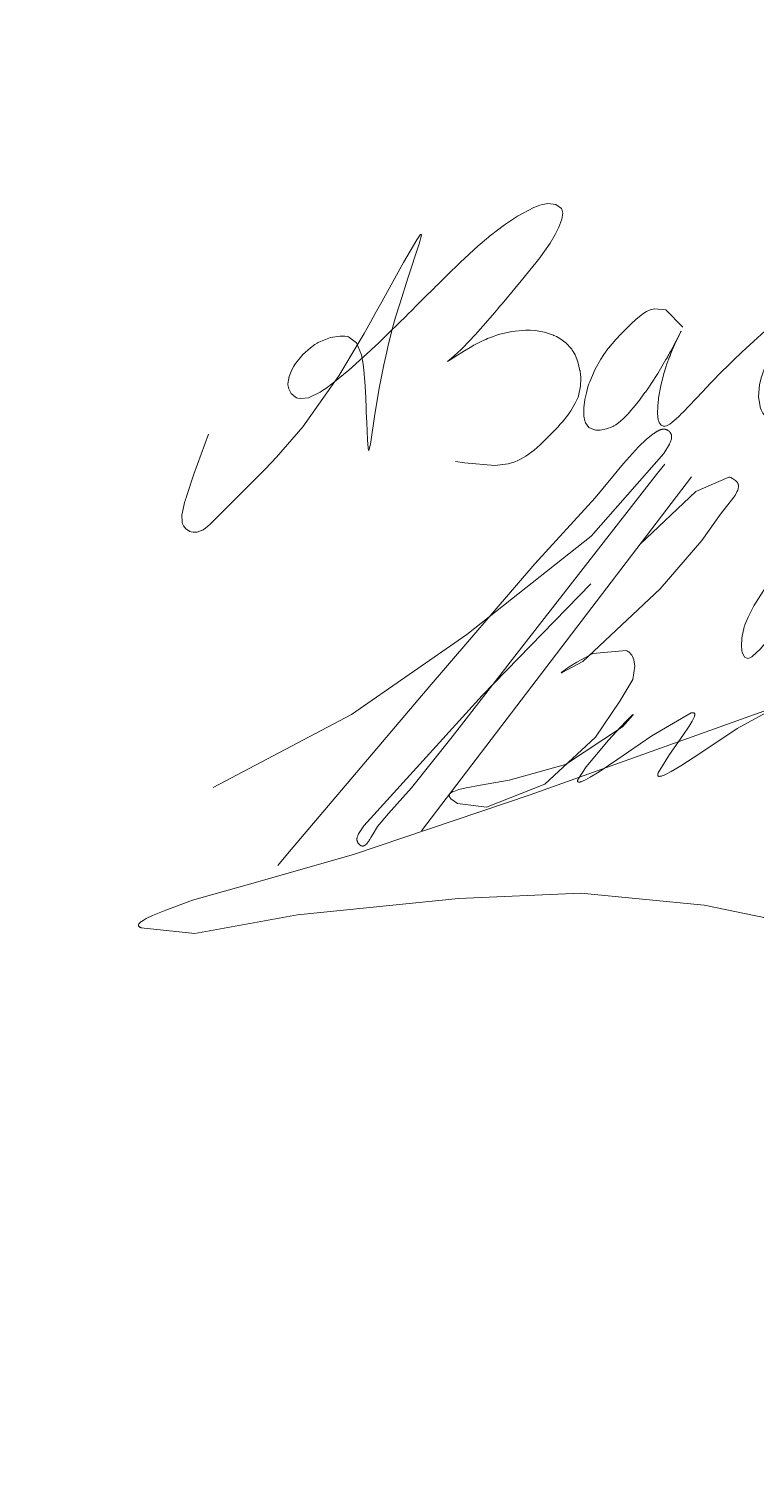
# Model space of a CAD drawing. Header units: millimetres. Extents: x 0 to 210, y 0 to 297.
# Drawn here: x 58.58 to 66.92, y 0 to 16.63 of the extents above; entities that cross this region are included whole.
import ezdxf

# ---------------------------------------------------------------- set-up
doc = ezdxf.new("R2010")
doc.units = ezdxf.units.MM
doc.linetypes.add('K5LT32789', pattern=[0])
doc.linetypes.add('K5LT32790', pattern=[0])
doc.layers.add('Системный слой', color=7, linetype='Continuous')

# ---------------------------------------------------------------- blocks, each defined once
blk = doc.blocks.new('U5')
at = {"layer": 'Системный слой', "color": 5, "linetype": 'K5LT32789', "lineweight": 18, "true_color": 0x0000ff}
for p, q in [((64.041, 14.38), (64.188, 14.478)), ((64.188, 14.478), (64.378, 14.579)), ((64.378, 14.579), (64.419, 14.596)), ((64.419, 14.596), (64.428, 14.599)), ((64.428, 14.599), (64.446, 14.605)), ((64.446, 14.605), (64.479, 14.614)), ((64.479, 14.614), (64.539, 14.624)), ((64.539, 14.624), (64.631, 14.615)), ((64.631, 14.615), (64.693, 14.569)), ((64.693, 14.569), (64.695, 14.566)), ((64.695, 14.566), (64.698, 14.559)), ((64.698, 14.559), (64.704, 14.545)), ((64.709, 14.515), (64.699, 14.445)), ((64.704, 14.545), (64.709, 14.515)), ((63.894, 14.27), (63.943, 14.308)), ((63.943, 14.308), (64.041, 14.38)), ((64.646, 14.314), (64.622, 14.268)), ((64.656, 14.336), (64.646, 14.314)), ((64.661, 14.347), (64.656, 14.336)), ((64.663, 14.352), (64.661, 14.347)), ((64.699, 14.445), (64.663, 14.352)), ((62.882, 13.946), (63.033, 14.209)), ((63.061, 14.163), (62.932, 13.767)), ((63.033, 14.209), (63.071, 14.264)), ((63.086, 14.261), (63.061, 14.163)), ((63.071, 14.264), (63.075, 14.269)), ((63.075, 14.269), (63.082, 14.273)), ((63.082, 14.273), (63.086, 14.261)), ((63.531, 13.948), (63.739, 14.14)), ((63.739, 14.14), (63.857, 14.24)), ((63.857, 14.24), (63.87, 14.25)), ((63.87, 14.25), (63.894, 14.27)), ((64.564, 14.169), (64.453, 14.011)), ((64.622, 14.268), (64.564, 14.169)), ((64.431, 13.983), (64.4, 13.943)), ((64.445, 14.002), (64.431, 13.983)), ((64.453, 14.011), (64.445, 14.002)), ((62.741, 13.691), (62.882, 13.946)), ((63.306, 13.726), (63.383, 13.803)), ((63.383, 13.803), (63.531, 13.948)), ((64.332, 13.858), (64.217, 13.717)), ((64.4, 13.943), (64.332, 13.858)), ((62.634, 13.497), (62.741, 13.691)), ((62.932, 13.767), (62.841, 13.483)), ((63.115, 13.536), (63.236, 13.656)), ((63.236, 13.656), (63.246, 13.667)), ((63.246, 13.667), (63.266, 13.687)), ((63.266, 13.687), (63.306, 13.726)), ((64.156, 13.645), (64.125, 13.607)), ((64.217, 13.717), (64.156, 13.645)), ((62.557, 13.36), (62.634, 13.497)), ((62.841, 13.483), (62.791, 13.318)), ((63.032, 13.453), (63.115, 13.536)), ((64.013, 13.474), (63.994, 13.452)), ((64.047, 13.515), (64.013, 13.474)), ((64.07, 13.542), (64.047, 13.515)), ((64.086, 13.561), (64.07, 13.542)), ((64.098, 13.575), (64.086, 13.561)), ((64.109, 13.588), (64.098, 13.575)), ((64.125, 13.607), (64.109, 13.588)), ((62.503, 13.263), (62.557, 13.36)), ((62.791, 13.318), (62.76, 13.208)), ((62.856, 13.278), (62.883, 13.305)), ((62.883, 13.305), (62.907, 13.328)), ((62.907, 13.328), (62.935, 13.356)), ((62.935, 13.356), (62.975, 13.396)), ((62.975, 13.396), (63.032, 13.453)), ((63.926, 13.371), (63.85, 13.283)), ((63.965, 13.417), (63.926, 13.371)), ((63.984, 13.441), (63.965, 13.417)), ((63.994, 13.452), (63.984, 13.441)), ((62.428, 13.132), (62.463, 13.193)), ((62.463, 13.193), (62.503, 13.263)), ((62.605, 13.034), (62.725, 13.15)), ((62.725, 13.15), (62.811, 13.234)), ((62.76, 13.208), (62.733, 13.107)), ((62.811, 13.234), (62.856, 13.278)), ((63.85, 13.283), (63.707, 13.119)), ((63.971, 13.119), (64.124, 13.156)), ((64.124, 13.156), (64.283, 13.172)), ((64.283, 13.172), (64.29, 13.172)), ((64.29, 13.172), (64.306, 13.172)), ((64.306, 13.172), (64.336, 13.171)), ((64.336, 13.171), (64.394, 13.167)), ((64.394, 13.167), (64.498, 13.149)), ((64.498, 13.149), (64.602, 13.114)), ((61.863, 13.004), (61.814, 12.969)), ((61.889, 13.02), (61.863, 13.004)), ((61.902, 13.028), (61.889, 13.02)), ((61.909, 13.031), (61.902, 13.028)), ((61.928, 13.041), (61.909, 13.031)), ((62.042, 13.085), (61.928, 13.041)), ((62.155, 13.103), (62.042, 13.085)), ((62.208, 13.101), (62.155, 13.103)), ((62.233, 13.097), (62.208, 13.101)), ((62.245, 13.094), (62.233, 13.097)), ((62.25, 13.092), (62.245, 13.094)), ((62.343, 13.025), (62.25, 13.092)), ((62.305, 12.921), (62.383, 13.055)), ((62.397, 12.886), (62.343, 13.025)), ((62.383, 13.055), (62.428, 13.132)), ((62.518, 12.951), (62.547, 12.979)), ((62.547, 12.979), (62.605, 13.034)), ((62.706, 13), (62.688, 12.923)), ((62.715, 13.039), (62.706, 13)), ((62.733, 13.107), (62.715, 13.039)), ((63.707, 13.119), (63.559, 12.964)), ((63.58, 12.934), (63.647, 12.973)), ((63.647, 12.973), (63.69, 12.997)), ((63.69, 12.997), (63.726, 13.016)), ((63.726, 13.016), (63.766, 13.037)), ((63.766, 13.037), (63.815, 13.06)), ((63.815, 13.06), (63.826, 13.065)), ((63.826, 13.065), (63.847, 13.074)), ((63.847, 13.074), (63.89, 13.091)), ((63.89, 13.091), (63.971, 13.119)), ((64.602, 13.114), (64.607, 13.111)), ((64.607, 13.111), (64.618, 13.107)), ((64.618, 13.107), (64.638, 13.097)), ((64.638, 13.097), (64.676, 13.075)), ((64.676, 13.075), (64.745, 13.025)), ((64.745, 13.025), (64.809, 12.955)), ((61.726, 12.89), (61.646, 12.793)), ((61.814, 12.969), (61.726, 12.89)), ((62.208, 12.761), (62.305, 12.921)), ((62.254, 12.711), (62.504, 12.938)), ((62.417, 12.778), (62.397, 12.886)), ((62.504, 12.938), (62.518, 12.951)), ((62.688, 12.923), (62.654, 12.772)), ((63.457, 12.87), (63.386, 12.812)), ((63.386, 12.812), (63.387, 12.811)), ((63.387, 12.811), (63.39, 12.813)), ((63.39, 12.813), (63.398, 12.818)), ((63.398, 12.818), (63.417, 12.831)), ((63.417, 12.831), (63.469, 12.865)), ((63.508, 12.916), (63.457, 12.87)), ((63.469, 12.865), (63.58, 12.934)), ((63.537, 12.942), (63.508, 12.916)), ((63.552, 12.956), (63.537, 12.942)), ((63.559, 12.964), (63.552, 12.956)), ((64.809, 12.955), (64.812, 12.951)), ((64.812, 12.951), (64.818, 12.942)), ((64.818, 12.942), (64.829, 12.925)), ((64.829, 12.925), (64.85, 12.888)), ((64.85, 12.888), (64.882, 12.808)), ((64.882, 12.808), (64.906, 12.708)), ((61.599, 12.716), (61.567, 12.638)), ((61.622, 12.756), (61.599, 12.716)), ((61.635, 12.777), (61.622, 12.756)), ((61.642, 12.788), (61.635, 12.777)), ((61.646, 12.793), (61.642, 12.788)), ((61.724, 12.061), (62.137, 12.647)), ((62.07, 12.56), (62.254, 12.711)), ((62.137, 12.647), (62.16, 12.684)), ((62.16, 12.684), (62.208, 12.761)), ((62.426, 12.711), (62.417, 12.778)), ((62.429, 12.675), (62.426, 12.711)), ((62.431, 12.656), (62.429, 12.675)), ((62.434, 12.628), (62.431, 12.656)), ((62.654, 12.772), (62.602, 12.504)), ((64.906, 12.708), (64.907, 12.702)), ((64.907, 12.702), (64.909, 12.691)), ((64.909, 12.691), (64.912, 12.668)), ((64.912, 12.668), (64.916, 12.621)), ((61.567, 12.638), (61.554, 12.555)), ((61.554, 12.555), (61.554, 12.551)), ((61.554, 12.551), (61.555, 12.543)), ((61.555, 12.543), (61.556, 12.526)), ((61.556, 12.526), (61.563, 12.496)), ((61.563, 12.496), (61.59, 12.443)), ((61.935, 12.465), (61.953, 12.476)), ((61.953, 12.476), (61.99, 12.501)), ((61.99, 12.501), (62.07, 12.56)), ((62.441, 12.526), (62.434, 12.628)), ((62.445, 12.454), (62.441, 12.526)), ((62.602, 12.504), (62.549, 12.18)), ((64.913, 12.526), (64.89, 12.418)), ((64.916, 12.621), (64.913, 12.526)), ((61.59, 12.443), (61.643, 12.4)), ((61.643, 12.4), (61.647, 12.398)), ((61.647, 12.398), (61.654, 12.395)), ((61.654, 12.395), (61.669, 12.39)), ((61.669, 12.39), (61.703, 12.384)), ((61.703, 12.384), (61.79, 12.395)), ((61.79, 12.395), (61.926, 12.459)), ((61.926, 12.459), (61.935, 12.465)), ((62.447, 12.404), (62.445, 12.454)), ((62.449, 12.37), (62.447, 12.404)), ((62.45, 12.345), (62.449, 12.37)), ((62.451, 12.324), (62.45, 12.345)), ((62.452, 12.291), (62.451, 12.324)), ((64.853, 12.331), (64.801, 12.244)), ((64.874, 12.377), (64.853, 12.331)), ((64.884, 12.4), (64.874, 12.377)), ((64.888, 12.412), (64.884, 12.4)), ((64.89, 12.418), (64.888, 12.412)), ((62.454, 12.229), (62.452, 12.291)), ((62.459, 12.111), (62.454, 12.229)), ((62.549, 12.18), (62.502, 11.862)), ((64.729, 12.146), (64.721, 12.137)), ((64.733, 12.151), (64.729, 12.146)), ((64.756, 12.18), (64.733, 12.151)), ((64.801, 12.244), (64.756, 12.18)), ((60.641, 11.977), (60.476, 11.515)), ((61.425, 11.713), (61.724, 12.061)), ((62.467, 11.911), (62.459, 12.111)), ((64.604, 12.008), (64.562, 11.965)), ((64.633, 12.038), (64.604, 12.008)), ((64.656, 12.062), (64.633, 12.038)), ((64.677, 12.086), (64.656, 12.062)), ((64.706, 12.119), (64.677, 12.086)), ((64.721, 12.137), (64.706, 12.119)), ((62.475, 11.815), (62.467, 11.911)), ((62.48, 11.792), (62.475, 11.815)), ((62.502, 11.862), (62.484, 11.788)), ((64.448, 11.853), (64.38, 11.793)), ((64.491, 11.895), (64.448, 11.853)), ((64.512, 11.915), (64.491, 11.895)), ((64.522, 11.925), (64.512, 11.915)), ((64.527, 11.93), (64.522, 11.925)), ((64.562, 11.965), (64.527, 11.93)), ((61.295, 11.577), (61.425, 11.713)), ((62.482, 11.788), (62.48, 11.792)), ((62.484, 11.788), (62.482, 11.788)), ((63.583, 11.646), (63.477, 11.664)), ((63.931, 11.618), (63.583, 11.646)), ((64.159, 11.659), (64.082, 11.635)), ((64.193, 11.673), (64.159, 11.659)), ((64.209, 11.681), (64.193, 11.673)), ((64.217, 11.685), (64.209, 11.681)), ((64.287, 11.725), (64.217, 11.685)), ((64.38, 11.793), (64.287, 11.725)), ((60.476, 11.515), (60.39, 11.26)), ((60.975, 11.256), (61.194, 11.475)), ((61.194, 11.475), (61.207, 11.488)), ((61.207, 11.488), (61.236, 11.517)), ((61.236, 11.517), (61.295, 11.577)), ((64.082, 11.635), (63.931, 11.618)), ((60.369, 11.19), (60.354, 11.135)), ((60.378, 11.221), (60.369, 11.19)), ((60.383, 11.237), (60.378, 11.221)), ((60.385, 11.245), (60.383, 11.237)), ((60.39, 11.26), (60.385, 11.245)), ((60.839, 11.12), (60.975, 11.256)), ((60.354, 11.135), (60.338, 11.046)), ((60.338, 11.046), (60.339, 10.97)), ((60.661, 10.944), (60.745, 11.026)), ((60.745, 11.026), (60.751, 11.032)), ((60.751, 11.032), (60.762, 11.043)), ((60.762, 11.043), (60.785, 11.066)), ((60.785, 11.066), (60.839, 11.12)), ((60.339, 10.97), (60.34, 10.967)), ((60.34, 10.967), (60.341, 10.96)), ((60.341, 10.96), (60.345, 10.947)), ((60.345, 10.947), (60.355, 10.924)), ((60.355, 10.924), (60.383, 10.888)), ((60.383, 10.888), (60.426, 10.861)), ((60.426, 10.861), (60.429, 10.86)), ((60.429, 10.86), (60.434, 10.858)), ((60.434, 10.858), (60.444, 10.855)), ((60.444, 10.855), (60.466, 10.851)), ((60.466, 10.851), (60.511, 10.851)), ((60.511, 10.851), (60.563, 10.868)), ((60.563, 10.868), (60.566, 10.869)), ((60.566, 10.869), (60.572, 10.872)), ((60.572, 10.872), (60.583, 10.879)), ((60.583, 10.879), (60.607, 10.896)), ((60.607, 10.896), (60.661, 10.944))]:
    blk.add_line(p, q, dxfattribs=at)
blk = doc.blocks.new('U6')
at = {"layer": 'Системный слой', "color": 5, "linetype": 'K5LT32789', "lineweight": 18, "true_color": 0x0000ff}
for p, q in [((70.114, 15.637), (70.082, 15.578)), ((70.099, 15.61), (70.123, 15.653)), ((70.121, 15.65), (70.114, 15.637)), ((70.123, 15.653), (70.121, 15.65)), ((69.947, 15.33), (70.099, 15.61)), ((70.082, 15.578), (69.963, 15.354)), ((69.963, 15.354), (69.672, 14.804)), ((69.786, 15.04), (69.947, 15.33)), ((69.661, 14.816), (69.786, 15.04)), ((69.672, 14.804), (69.499, 14.471)), ((69.572, 14.658), (69.661, 14.816)), ((69.51, 14.549), (69.572, 14.658)), ((69.499, 14.471), (69.409, 14.297)), ((69.434, 14.417), (69.467, 14.473)), ((69.467, 14.473), (69.51, 14.549)), ((69.347, 14.266), (69.401, 14.359)), ((69.401, 14.359), (69.434, 14.417)), ((69.242, 14.088), (69.347, 14.266)), ((69.334, 14.152), (69.306, 14.097)), ((69.362, 14.206), (69.334, 14.152)), ((69.409, 14.297), (69.362, 14.206)), ((69.126, 13.893), (69.242, 14.088)), ((69.268, 14.021), (69.211, 13.91)), ((69.306, 14.097), (69.268, 14.021)), ((69.069, 13.801), (69.126, 13.893)), ((69.211, 13.91), (69.13, 13.748)), ((67.656, 13.649), (67.527, 13.547)), ((67.612, 13.626), (67.648, 13.649)), ((67.648, 13.649), (67.652, 13.652)), ((67.652, 13.652), (67.661, 13.658)), ((67.713, 13.685), (67.656, 13.649)), ((67.661, 13.658), (67.678, 13.668)), ((67.678, 13.668), (67.709, 13.688)), ((67.709, 13.688), (67.762, 13.718)), ((67.739, 13.699), (67.713, 13.685)), ((67.751, 13.706), (67.739, 13.699)), ((67.757, 13.709), (67.751, 13.706)), ((67.843, 13.744), (67.757, 13.709)), ((67.762, 13.718), (67.813, 13.74)), ((67.813, 13.74), (67.815, 13.741)), ((67.815, 13.741), (67.821, 13.743)), ((67.821, 13.743), (67.831, 13.745)), ((67.831, 13.745), (67.85, 13.749)), ((67.89, 13.747), (67.843, 13.744)), ((67.85, 13.749), (67.887, 13.747)), ((67.887, 13.747), (67.922, 13.727)), ((67.908, 13.74), (67.89, 13.747)), ((67.915, 13.734), (67.908, 13.74)), ((67.919, 13.731), (67.915, 13.734)), ((67.921, 13.73), (67.919, 13.731)), ((67.952, 13.683), (67.921, 13.73)), ((67.922, 13.727), (67.924, 13.725)), ((67.924, 13.725), (67.927, 13.722)), ((67.927, 13.722), (67.934, 13.714)), ((67.934, 13.714), (67.946, 13.695)), ((67.946, 13.695), (67.965, 13.651)), ((67.969, 13.629), (67.952, 13.683)), ((67.965, 13.651), (67.979, 13.598)), ((68.6, 13.1), (69.042, 13.756)), ((69.13, 13.748), (69.034, 13.556)), ((69.042, 13.756), (69.069, 13.801)), ((67.527, 13.547), (67.364, 13.368)), ((67.388, 13.469), (67.412, 13.488)), ((67.412, 13.488), (67.461, 13.523)), ((67.461, 13.523), (67.527, 13.569)), ((67.527, 13.569), (67.612, 13.626)), ((67.975, 13.596), (67.969, 13.629)), ((67.978, 13.577), (67.975, 13.596)), ((67.979, 13.568), (67.978, 13.577)), ((67.979, 13.598), (67.98, 13.59)), ((67.98, 13.563), (67.979, 13.568)), ((67.98, 13.59), (67.981, 13.587)), ((67.982, 13.535), (67.98, 13.563)), ((67.981, 13.587), (67.982, 13.58)), ((67.982, 13.58), (67.984, 13.566)), ((67.984, 13.515), (67.982, 13.535)), ((67.984, 13.566), (67.987, 13.538)), ((67.985, 13.5), (67.984, 13.515)), ((67.986, 13.489), (67.985, 13.5)), ((67.986, 13.477), (67.986, 13.489)), ((67.987, 13.459), (67.986, 13.477)), ((67.987, 13.538), (67.989, 13.481)), ((67.989, 13.481), (67.99, 13.441)), ((69.009, 13.504), (68.959, 13.402)), ((69.034, 13.556), (69.009, 13.504)), ((65.628, 13.357), (65.547, 13.293)), ((65.672, 13.383), (65.628, 13.357)), ((65.695, 13.395), (65.672, 13.383)), ((65.706, 13.4), (65.695, 13.395)), ((65.712, 13.402), (65.706, 13.4)), ((65.761, 13.417), (65.712, 13.402)), ((65.891, 13.403), (65.761, 13.417)), ((66.089, 13.205), (65.891, 13.403)), ((67.148, 13.267), (67.256, 13.362)), ((67.256, 13.362), (67.325, 13.42)), ((67.338, 13.332), (67.304, 13.283)), ((67.325, 13.42), (67.364, 13.451)), ((67.356, 13.356), (67.338, 13.332)), ((67.364, 13.368), (67.356, 13.356)), ((67.364, 13.451), (67.369, 13.455)), ((67.369, 13.455), (67.376, 13.46)), ((67.376, 13.46), (67.388, 13.469)), ((67.988, 13.428), (67.987, 13.459)), ((67.989, 13.373), (67.988, 13.428)), ((67.99, 13.342), (67.989, 13.373)), ((67.99, 13.441), (67.99, 13.418)), ((67.99, 13.418), (67.99, 13.414)), ((67.99, 13.414), (67.99, 13.411)), ((67.99, 13.411), (67.99, 13.409)), ((67.99, 13.409), (67.99, 13.405)), ((67.99, 13.405), (67.99, 13.4)), ((67.99, 13.4), (67.99, 13.391)), ((67.99, 13.391), (67.99, 13.379)), ((67.99, 13.379), (67.99, 13.362)), ((67.99, 13.362), (67.99, 13.339)), ((67.99, 13.33), (67.99, 13.342)), ((67.99, 13.339), (67.99, 13.318)), ((67.99, 13.325), (67.99, 13.33)), ((67.99, 13.323), (67.99, 13.325)), ((67.99, 13.318), (67.99, 13.323)), ((68.959, 13.402), (68.865, 13.206)), ((65.422, 13.17), (65.381, 13.129)), ((65.442, 13.191), (65.422, 13.17)), ((65.452, 13.201), (65.442, 13.191)), ((65.457, 13.206), (65.452, 13.201)), ((65.465, 13.213), (65.457, 13.206)), ((65.495, 13.243), (65.465, 13.213)), ((65.547, 13.293), (65.495, 13.243)), ((66.044, 13.113), (66.068, 13.16)), ((66.062, 13.149), (66.045, 13.114)), ((66.067, 13.158), (66.062, 13.149)), ((66.068, 13.16), (66.067, 13.158)), ((66.068, 13.16), (66.068, 13.16)), ((66.068, 13.16), (66.068, 13.16)), ((66.901, 13.043), (67.03, 13.16)), ((67.03, 13.16), (67.039, 13.168)), ((67.039, 13.168), (67.055, 13.183)), ((67.055, 13.183), (67.088, 13.213)), ((67.088, 13.213), (67.148, 13.267)), ((67.236, 13.176), (67.182, 13.081)), ((67.304, 13.283), (67.236, 13.176)), ((68.865, 13.206), (68.697, 12.845)), ((70.133, 13.142), (70.126, 13.134)), ((70.137, 13.146), (70.133, 13.142)), ((70.215, 13.198), (70.137, 13.146)), ((70.286, 13.221), (70.215, 13.198)), ((70.322, 13.226), (70.286, 13.221)), ((70.339, 13.227), (70.322, 13.226)), ((70.348, 13.228), (70.339, 13.227)), ((70.352, 13.228), (70.348, 13.228)), ((70.427, 13.222), (70.352, 13.228)), ((70.483, 13.202), (70.427, 13.222)), ((70.506, 13.187), (70.483, 13.202)), ((70.517, 13.178), (70.506, 13.187)), ((70.522, 13.173), (70.517, 13.178)), ((70.525, 13.171), (70.522, 13.173)), ((70.531, 13.164), (70.525, 13.171)), ((70.559, 13.107), (70.531, 13.164)), ((65.318, 13.062), (65.235, 12.965)), ((65.381, 13.129), (65.318, 13.062)), ((65.96, 12.952), (65.981, 12.992)), ((65.996, 13.008), (65.966, 12.94)), ((65.981, 12.992), (66.01, 13.047)), ((66.045, 13.114), (65.996, 13.008)), ((66.01, 13.047), (66.044, 13.113)), ((66.766, 12.918), (66.901, 13.043)), ((67.14, 12.999), (67.096, 12.909)), ((67.182, 13.081), (67.14, 12.999)), ((68.326, 12.766), (68.6, 13.1)), ((68.8, 12.969), (68.813, 12.977)), ((68.813, 12.977), (68.816, 12.978)), ((68.816, 12.978), (68.82, 12.98)), ((68.82, 12.98), (68.83, 12.984)), ((68.83, 12.984), (68.849, 12.988)), ((68.849, 12.988), (68.882, 12.984)), ((68.882, 12.984), (68.912, 12.959)), ((70.027, 12.985), (69.967, 12.846)), ((70.081, 13.079), (70.027, 12.985)), ((70.11, 13.117), (70.081, 13.079)), ((70.126, 13.134), (70.11, 13.117)), ((70.541, 12.939), (70.557, 13.01)), ((70.557, 13.01), (70.559, 13.107)), ((65.145, 12.838), (65.08, 12.723)), ((65.18, 12.891), (65.145, 12.838)), ((65.198, 12.917), (65.18, 12.891)), ((65.208, 12.929), (65.198, 12.917)), ((65.212, 12.936), (65.208, 12.929)), ((65.235, 12.965), (65.212, 12.936)), ((65.799, 12.672), (65.894, 12.832)), ((65.894, 12.832), (65.899, 12.842)), ((65.899, 12.842), (65.91, 12.86)), ((65.91, 12.86), (65.92, 12.878)), ((65.915, 12.813), (65.912, 12.803)), ((65.921, 12.828), (65.915, 12.813)), ((65.92, 12.878), (65.927, 12.891)), ((65.931, 12.855), (65.921, 12.828)), ((65.927, 12.891), (65.935, 12.905)), ((65.94, 12.877), (65.931, 12.855)), ((65.935, 12.905), (65.945, 12.925)), ((65.95, 12.902), (65.94, 12.877)), ((65.945, 12.925), (65.96, 12.952)), ((65.966, 12.94), (65.95, 12.902)), ((66.591, 12.751), (66.667, 12.824)), ((66.667, 12.824), (66.766, 12.918)), ((67.096, 12.909), (67.047, 12.794)), ((68.697, 12.845), (68.426, 12.234)), ((68.645, 12.782), (68.692, 12.851)), ((68.692, 12.851), (68.76, 12.935)), ((68.76, 12.935), (68.8, 12.969)), ((68.912, 12.959), (68.913, 12.958)), ((68.913, 12.958), (68.916, 12.953)), ((68.916, 12.953), (68.921, 12.944)), ((68.921, 12.944), (68.929, 12.923)), ((68.929, 12.923), (68.939, 12.866)), ((68.939, 12.866), (68.94, 12.777)), ((69.957, 12.82), (69.944, 12.785)), ((69.964, 12.837), (69.957, 12.82)), ((69.967, 12.846), (69.964, 12.837)), ((70.465, 12.728), (70.512, 12.85)), ((70.512, 12.85), (70.517, 12.862)), ((70.517, 12.862), (70.521, 12.874)), ((70.521, 12.874), (70.528, 12.897)), ((70.528, 12.897), (70.541, 12.939)), ((65.08, 12.723), (65.018, 12.578)), ((65.721, 12.551), (65.799, 12.672)), ((65.868, 12.671), (65.834, 12.532)), ((65.892, 12.745), (65.868, 12.671)), ((65.905, 12.784), (65.892, 12.745)), ((65.912, 12.803), (65.905, 12.784)), ((66.457, 12.616), (66.494, 12.654)), ((66.494, 12.654), (66.513, 12.673)), ((66.513, 12.673), (66.524, 12.684)), ((66.524, 12.684), (66.546, 12.706)), ((66.546, 12.706), (66.591, 12.751)), ((67.001, 12.666), (66.987, 12.622)), ((67.008, 12.69), (67.001, 12.666)), ((67.012, 12.701), (67.008, 12.69)), ((67.047, 12.794), (67.012, 12.701)), ((68.172, 12.603), (68.219, 12.651)), ((68.219, 12.651), (68.326, 12.766)), ((68.511, 12.569), (68.595, 12.705)), ((68.595, 12.705), (68.603, 12.717)), ((68.603, 12.717), (68.618, 12.74)), ((68.618, 12.74), (68.645, 12.782)), ((68.933, 12.685), (68.924, 12.609)), ((68.938, 12.736), (68.933, 12.685)), ((68.939, 12.76), (68.938, 12.736)), ((68.94, 12.771), (68.939, 12.76)), ((68.94, 12.777), (68.94, 12.771)), ((69.916, 12.708), (69.853, 12.522)), ((69.944, 12.785), (69.916, 12.708)), ((70.426, 12.636), (70.465, 12.728)), ((64.998, 12.519), (64.98, 12.45)), ((65.009, 12.553), (64.998, 12.519)), ((65.015, 12.569), (65.009, 12.553)), ((65.018, 12.578), (65.015, 12.569)), ((65.666, 12.471), (65.684, 12.497)), ((65.684, 12.497), (65.721, 12.551)), ((65.834, 12.532), (65.809, 12.392)), ((66.312, 12.464), (66.404, 12.562)), ((66.404, 12.562), (66.457, 12.616)), ((66.968, 12.541), (66.955, 12.409)), ((66.987, 12.622), (66.968, 12.541)), ((67.93, 12.361), (68.044, 12.474)), ((68.044, 12.474), (68.139, 12.57)), ((68.139, 12.57), (68.15, 12.581)), ((68.15, 12.581), (68.172, 12.603)), ((68.37, 12.336), (68.511, 12.569)), ((68.907, 12.485), (68.903, 12.455)), ((68.91, 12.507), (68.907, 12.485)), ((68.912, 12.522), (68.91, 12.507)), ((68.914, 12.534), (68.912, 12.522)), ((68.916, 12.547), (68.914, 12.534)), ((68.919, 12.569), (68.916, 12.547)), ((68.924, 12.609), (68.919, 12.569)), ((69.853, 12.522), (69.762, 12.241)), ((70.344, 12.457), (70.359, 12.49)), ((70.359, 12.49), (70.376, 12.525)), ((70.376, 12.525), (70.397, 12.571)), ((70.397, 12.571), (70.426, 12.636)), ((64.963, 12.373), (64.951, 12.28)), ((64.98, 12.45), (64.963, 12.373)), ((65.518, 12.279), (65.578, 12.353)), ((65.578, 12.353), (65.653, 12.453)), ((65.653, 12.453), (65.658, 12.459)), ((65.658, 12.459), (65.666, 12.471)), ((65.804, 12.346), (65.799, 12.297)), ((65.807, 12.372), (65.804, 12.346)), ((65.808, 12.385), (65.807, 12.372)), ((65.809, 12.392), (65.808, 12.385)), ((66.16, 12.302), (66.312, 12.464)), ((66.955, 12.409), (66.974, 12.291)), ((67.871, 12.302), (67.93, 12.361)), ((68.264, 12.159), (68.37, 12.336)), ((68.887, 12.346), (68.871, 12.245)), ((68.894, 12.399), (68.887, 12.346)), ((68.898, 12.426), (68.894, 12.399)), ((68.9, 12.439), (68.898, 12.426)), ((68.901, 12.446), (68.9, 12.439)), ((68.903, 12.455), (68.901, 12.446)), ((70.224, 12.216), (70.285, 12.335)), ((70.285, 12.335), (70.323, 12.412)), ((70.323, 12.412), (70.344, 12.457)), ((64.951, 12.28), (64.95, 12.185)), ((64.95, 12.185), (64.951, 12.179)), ((64.951, 12.179), (64.953, 12.167)), ((64.953, 12.167), (64.957, 12.145)), ((64.957, 12.145), (64.969, 12.108)), ((65.349, 12.106), (65.404, 12.154)), ((65.404, 12.154), (65.455, 12.207)), ((65.455, 12.207), (65.466, 12.219)), ((65.466, 12.219), (65.469, 12.222)), ((65.469, 12.222), (65.476, 12.23)), ((65.476, 12.23), (65.49, 12.246)), ((65.49, 12.246), (65.518, 12.279)), ((65.799, 12.297), (65.798, 12.214)), ((65.798, 12.214), (65.805, 12.142)), ((65.805, 12.142), (65.806, 12.139)), ((65.939, 12.091), (66.036, 12.175)), ((66.036, 12.175), (66.045, 12.184)), ((66.045, 12.184), (66.051, 12.19)), ((66.051, 12.19), (66.065, 12.204)), ((66.065, 12.204), (66.094, 12.234)), ((66.094, 12.234), (66.16, 12.302)), ((66.974, 12.291), (66.976, 12.286)), ((66.976, 12.286), (66.979, 12.276)), ((66.979, 12.276), (66.988, 12.256)), ((66.988, 12.256), (67.007, 12.219)), ((67.007, 12.219), (67.057, 12.159)), ((67.057, 12.159), (67.128, 12.108)), ((67.657, 12.101), (67.724, 12.157)), ((67.724, 12.157), (67.791, 12.222)), ((67.791, 12.222), (67.805, 12.236)), ((67.805, 12.236), (67.809, 12.24)), ((67.809, 12.24), (67.818, 12.249)), ((67.818, 12.249), (67.837, 12.268)), ((67.837, 12.268), (67.871, 12.302)), ((68.426, 12.234), (68.182, 11.66)), ((68.191, 12.034), (68.264, 12.159)), ((68.855, 12.145), (68.853, 12.134)), ((68.862, 12.184), (68.855, 12.145)), ((68.871, 12.245), (68.862, 12.184)), ((69.641, 12.137), (69.683, 12.156)), ((69.686, 12.142), (69.68, 12.113)), ((69.683, 12.156), (69.684, 12.155)), ((69.684, 12.155), (69.685, 12.154)), ((69.685, 12.154), (69.686, 12.151)), ((69.686, 12.151), (69.686, 12.142)), ((70.181, 12.136), (70.195, 12.162)), ((70.195, 12.162), (70.224, 12.216)), ((64.969, 12.108), (65.009, 12.054)), ((65.009, 12.054), (65.075, 12.024)), ((65.075, 12.024), (65.079, 12.024)), ((65.079, 12.024), (65.087, 12.023)), ((65.087, 12.023), (65.104, 12.021)), ((65.104, 12.021), (65.138, 12.022)), ((65.138, 12.022), (65.211, 12.036)), ((65.211, 12.036), (65.276, 12.061)), ((65.276, 12.061), (65.292, 12.069)), ((65.292, 12.069), (65.296, 12.071)), ((65.296, 12.071), (65.304, 12.076)), ((65.304, 12.076), (65.319, 12.085)), ((65.319, 12.085), (65.349, 12.106)), ((65.806, 12.139), (65.807, 12.133)), ((65.807, 12.133), (65.81, 12.122)), ((65.81, 12.122), (65.818, 12.103)), ((65.818, 12.103), (65.837, 12.078)), ((65.837, 12.078), (65.867, 12.066)), ((65.867, 12.066), (65.869, 12.066)), ((65.869, 12.066), (65.873, 12.065)), ((65.873, 12.065), (65.881, 12.066)), ((65.881, 12.066), (65.899, 12.07)), ((65.899, 12.07), (65.939, 12.091)), ((67.128, 12.108), (67.133, 12.105)), ((67.133, 12.105), (67.141, 12.101)), ((67.141, 12.101), (67.158, 12.092)), ((67.158, 12.092), (67.194, 12.077)), ((67.194, 12.077), (67.268, 12.055)), ((67.268, 12.055), (67.358, 12.039)), ((67.358, 12.039), (67.363, 12.038)), ((67.363, 12.038), (67.372, 12.037)), ((67.372, 12.037), (67.392, 12.035)), ((67.392, 12.035), (67.431, 12.033)), ((67.431, 12.033), (67.508, 12.038)), ((67.508, 12.038), (67.592, 12.062)), ((67.592, 12.062), (67.597, 12.064)), ((67.597, 12.064), (67.605, 12.069)), ((67.605, 12.069), (67.623, 12.078)), ((67.623, 12.078), (67.657, 12.101)), ((68.141, 11.95), (68.191, 12.034)), ((68.831, 12), (68.823, 11.942)), ((68.837, 12.041), (68.831, 12)), ((68.842, 12.068), (68.837, 12.041)), ((68.845, 12.088), (68.842, 12.068)), ((68.848, 12.102), (68.845, 12.088)), ((68.85, 12.115), (68.848, 12.102)), ((68.852, 12.127), (68.85, 12.115)), ((68.853, 12.134), (68.852, 12.127)), ((69.448, 11.968), (69.471, 11.988)), ((69.471, 11.988), (69.477, 11.993)), ((69.477, 11.993), (69.489, 12.004)), ((69.489, 12.004), (69.504, 12.017)), ((69.504, 12.017), (69.524, 12.035)), ((69.524, 12.035), (69.552, 12.061)), ((69.552, 12.061), (69.592, 12.097)), ((69.592, 12.097), (69.641, 12.137)), ((69.634, 11.975), (69.627, 11.951)), ((69.639, 11.993), (69.634, 11.975)), ((69.643, 12.004), (69.639, 11.993)), ((69.646, 12.013), (69.643, 12.004)), ((69.649, 12.02), (69.646, 12.013)), ((69.651, 12.028), (69.649, 12.02)), ((69.656, 12.042), (69.651, 12.028)), ((69.665, 12.067), (69.656, 12.042)), ((69.68, 12.113), (69.665, 12.067)), ((70.052, 11.928), (70.155, 12.091)), ((70.155, 12.091), (70.174, 12.124)), ((70.174, 12.124), (70.181, 12.136)), ((68.045, 11.788), (68.057, 11.809)), ((68.057, 11.809), (68.068, 11.828)), ((68.068, 11.828), (68.084, 11.854)), ((68.084, 11.854), (68.107, 11.893)), ((68.107, 11.893), (68.141, 11.95)), ((68.823, 11.942), (68.817, 11.858)), ((68.817, 11.858), (68.817, 11.849)), ((68.817, 11.849), (68.817, 11.844)), ((68.817, 11.844), (68.818, 11.834)), ((68.818, 11.834), (68.819, 11.814)), ((68.819, 11.814), (68.823, 11.775)), ((69.215, 11.773), (69.26, 11.81)), ((69.26, 11.81), (69.353, 11.887)), ((69.353, 11.887), (69.409, 11.933)), ((69.409, 11.933), (69.448, 11.968)), ((69.62, 11.918), (69.618, 11.901)), ((69.618, 11.901), (69.62, 11.873)), ((69.621, 11.927), (69.62, 11.918)), ((69.62, 11.873), (69.637, 11.833)), ((69.622, 11.931), (69.621, 11.927)), ((69.627, 11.951), (69.622, 11.931)), ((69.637, 11.833), (69.661, 11.81)), ((69.661, 11.81), (69.672, 11.802)), ((69.888, 11.784), (69.946, 11.82)), ((69.946, 11.82), (69.949, 11.823)), ((69.949, 11.823), (69.956, 11.828)), ((69.956, 11.828), (69.97, 11.839)), ((69.97, 11.839), (69.999, 11.866)), ((69.999, 11.866), (70.052, 11.928)), ((67.943, 11.618), (68.021, 11.748)), ((68.021, 11.748), (68.032, 11.766)), ((68.032, 11.766), (68.045, 11.788)), ((68.182, 11.66), (68.173, 11.64)), ((68.823, 11.775), (68.84, 11.707)), ((68.84, 11.707), (68.87, 11.644)), ((68.87, 11.644), (68.871, 11.641)), ((68.871, 11.641), (68.875, 11.636)), ((69.037, 11.622), (69.096, 11.669)), ((69.096, 11.669), (69.179, 11.742)), ((69.179, 11.742), (69.184, 11.746)), ((69.184, 11.746), (69.194, 11.755)), ((69.194, 11.755), (69.215, 11.773)), ((69.672, 11.802), (69.675, 11.801)), ((69.675, 11.801), (69.679, 11.798)), ((69.679, 11.798), (69.688, 11.793)), ((69.688, 11.793), (69.707, 11.783)), ((69.707, 11.783), (69.748, 11.768)), ((69.748, 11.768), (69.798, 11.762)), ((69.798, 11.762), (69.8, 11.762)), ((69.8, 11.762), (69.806, 11.762)), ((69.806, 11.762), (69.817, 11.763)), ((69.817, 11.763), (69.84, 11.767)), ((69.84, 11.767), (69.888, 11.784)), ((67.79, 11.364), (67.943, 11.618)), ((68.124, 11.527), (68.06, 11.381)), ((68.157, 11.602), (68.124, 11.527)), ((68.173, 11.64), (68.157, 11.602)), ((68.875, 11.636), (68.883, 11.626)), ((68.883, 11.626), (68.9, 11.609)), ((68.9, 11.609), (68.939, 11.59)), ((68.939, 11.59), (68.99, 11.595)), ((68.99, 11.595), (68.993, 11.596)), ((68.993, 11.596), (68.999, 11.599)), ((68.999, 11.599), (69.012, 11.605)), ((69.012, 11.605), (69.037, 11.622)), ((67.593, 11.043), (67.79, 11.364)), ((68.06, 11.381), (67.937, 11.111)), ((67.501, 10.897), (67.593, 11.043)), ((67.937, 11.111), (67.705, 10.64)), ((67.436, 10.795), (67.457, 10.828)), ((67.457, 10.828), (67.501, 10.897)), ((67.244, 10.51), (67.425, 10.778)), ((67.425, 10.778), (67.436, 10.795)), ((67.113, 10.322), (67.244, 10.51)), ((67.627, 10.493), (67.607, 10.456)), ((67.637, 10.511), (67.627, 10.493)), ((67.705, 10.64), (67.637, 10.511)), ((67.055, 10.24), (67.113, 10.322)), ((67.567, 10.385), (67.489, 10.25)), ((67.607, 10.456), (67.567, 10.385)), ((66.904, 10.005), (67.009, 10.172)), ((67.009, 10.172), (67.015, 10.181)), ((67.015, 10.181), (67.028, 10.2)), ((67.028, 10.2), (67.055, 10.24)), ((67.489, 10.25), (67.34, 10.008)), ((66.836, 9.875), (66.904, 10.005)), ((67.34, 10.008), (67.183, 9.775)), ((66.799, 9.785), (66.81, 9.814)), ((66.81, 9.814), (66.836, 9.875)), ((66.764, 9.636), (66.791, 9.763)), ((66.791, 9.763), (66.794, 9.77)), ((66.794, 9.77), (66.799, 9.785)), ((67.13, 9.701), (67.073, 9.625)), ((67.16, 9.742), (67.13, 9.701)), ((67.175, 9.764), (67.16, 9.742)), ((67.183, 9.775), (67.175, 9.764)), ((66.76, 9.542), (66.764, 9.636)), ((66.763, 9.502), (66.76, 9.542)), ((66.766, 9.484), (66.763, 9.502)), ((66.768, 9.475), (66.766, 9.484)), ((66.974, 9.506), (66.883, 9.422)), ((67.073, 9.625), (66.974, 9.506)), ((66.769, 9.471), (66.768, 9.475)), ((66.794, 9.414), (66.769, 9.471)), ((66.832, 9.4), (66.794, 9.414)), ((66.857, 9.407), (66.832, 9.4)), ((66.872, 9.415), (66.857, 9.407)), ((66.879, 9.42), (66.872, 9.415)), ((66.883, 9.422), (66.879, 9.42))]:
    blk.add_line(p, q, dxfattribs=at)
blk = doc.blocks.new('U4')
at = {"layer": 'Системный слой'}
for name in ['U6', 'U5']:
    blk.add_blockref(name, (0, 0), dxfattribs=at)
blk = doc.blocks.new('U14')
at = {"layer": 'Системный слой', "color": 5, "linetype": 'K5LT32790', "lineweight": 18, "true_color": 0x0000ff}
for p, q in [((65.748, 11.979), (65.722, 11.96)), ((65.757, 11.985), (65.748, 11.979)), ((65.771, 11.994), (65.757, 11.985)), ((65.778, 11.999), (65.771, 11.994)), ((65.781, 12.001), (65.778, 11.999)), ((65.783, 12.002), (65.781, 12.001)), ((65.784, 12.003), (65.783, 12.002)), ((65.794, 12.009), (65.784, 12.003)), ((65.8, 12.012), (65.794, 12.009)), ((65.803, 12.014), (65.8, 12.012)), ((65.805, 12.015), (65.803, 12.014)), ((65.806, 12.016), (65.805, 12.015)), ((65.811, 12.018), (65.806, 12.016)), ((65.817, 12.021), (65.811, 12.018)), ((65.821, 12.023), (65.817, 12.021)), ((65.822, 12.023), (65.821, 12.023)), ((65.823, 12.024), (65.822, 12.023)), ((65.825, 12.024), (65.823, 12.024)), ((65.832, 12.027), (65.825, 12.024)), ((65.835, 12.028), (65.832, 12.027)), ((65.836, 12.028), (65.835, 12.028)), ((65.838, 12.029), (65.836, 12.028)), ((65.844, 12.03), (65.838, 12.029)), ((65.847, 12.031), (65.844, 12.03)), ((65.848, 12.031), (65.847, 12.031)), ((65.85, 12.032), (65.848, 12.031)), ((65.855, 12.032), (65.85, 12.032)), ((65.858, 12.033), (65.855, 12.032)), ((65.859, 12.033), (65.858, 12.033)), ((65.861, 12.033), (65.859, 12.033)), ((65.865, 12.033), (65.861, 12.033)), ((65.868, 12.033), (65.865, 12.033)), ((65.869, 12.033), (65.868, 12.033)), ((65.871, 12.033), (65.869, 12.033)), ((65.874, 12.033), (65.871, 12.033)), ((65.877, 12.033), (65.874, 12.033)), ((65.879, 12.033), (65.877, 12.033)), ((65.88, 12.033), (65.879, 12.033)), ((65.883, 12.032), (65.88, 12.033)), ((65.886, 12.032), (65.883, 12.032)), ((65.887, 12.031), (65.886, 12.032)), ((65.889, 12.031), (65.887, 12.031)), ((65.892, 12.03), (65.889, 12.031)), ((65.895, 12.029), (65.892, 12.03)), ((65.896, 12.029), (65.895, 12.029)), ((65.897, 12.028), (65.896, 12.029)), ((65.901, 12.027), (65.897, 12.028)), ((65.904, 12.025), (65.901, 12.027)), ((65.906, 12.025), (65.904, 12.025)), ((65.907, 12.024), (65.906, 12.025)), ((65.911, 12.022), (65.907, 12.024)), ((65.914, 12.02), (65.911, 12.022)), ((65.915, 12.019), (65.914, 12.02)), ((65.917, 12.018), (65.915, 12.019)), ((65.921, 12.015), (65.917, 12.018)), ((65.923, 12.014), (65.921, 12.015)), ((65.925, 12.013), (65.923, 12.014)), ((65.926, 12.012), (65.925, 12.013)), ((65.929, 12.009), (65.926, 12.012)), ((65.932, 12.006), (65.929, 12.009)), ((65.933, 12.005), (65.932, 12.006)), ((65.934, 12.004), (65.933, 12.005)), ((65.937, 12.001), (65.934, 12.004)), ((65.939, 11.999), (65.937, 12.001)), ((65.94, 11.998), (65.939, 11.999)), ((65.941, 11.997), (65.94, 11.998)), ((65.943, 11.995), (65.941, 11.997)), ((65.945, 11.992), (65.943, 11.995)), ((65.945, 11.991), (65.945, 11.992)), ((65.946, 11.99), (65.945, 11.991)), ((65.947, 11.988), (65.946, 11.99)), ((65.949, 11.985), (65.947, 11.988)), ((65.95, 11.984), (65.949, 11.985)), ((65.95, 11.983), (65.95, 11.984)), ((65.951, 11.981), (65.95, 11.983)), ((65.952, 11.979), (65.951, 11.981)), ((65.953, 11.977), (65.952, 11.979)), ((65.953, 11.976), (65.953, 11.977)), ((65.954, 11.974), (65.953, 11.976)), ((65.955, 11.971), (65.954, 11.974)), ((65.578, 11.832), (65.408, 11.64)), ((65.672, 11.92), (65.578, 11.832)), ((65.722, 11.96), (65.672, 11.92)), ((65.87, 11.754), (65.933, 11.862)), ((65.933, 11.864), (65.934, 11.866)), ((65.933, 11.862), (65.933, 11.864)), ((65.934, 11.866), (65.937, 11.871)), ((65.937, 11.871), (65.941, 11.88)), ((65.941, 11.88), (65.949, 11.899)), ((65.949, 11.899), (65.95, 11.9)), ((65.95, 11.902), (65.951, 11.905)), ((65.95, 11.9), (65.95, 11.902)), ((65.951, 11.905), (65.953, 11.911)), ((65.953, 11.911), (65.956, 11.921)), ((65.956, 11.969), (65.955, 11.971)), ((65.956, 11.968), (65.956, 11.969)), ((65.957, 11.965), (65.956, 11.968)), ((65.956, 11.924), (65.957, 11.927)), ((65.956, 11.922), (65.956, 11.924)), ((65.956, 11.921), (65.956, 11.922)), ((65.958, 11.962), (65.957, 11.965)), ((65.957, 11.927), (65.958, 11.934)), ((65.958, 11.96), (65.958, 11.962)), ((65.958, 11.959), (65.958, 11.96)), ((65.958, 11.954), (65.958, 11.959)), ((65.959, 11.951), (65.958, 11.954)), ((65.958, 11.937), (65.959, 11.939)), ((65.958, 11.936), (65.958, 11.937)), ((65.958, 11.934), (65.958, 11.936)), ((65.959, 11.95), (65.959, 11.951)), ((65.959, 11.948), (65.959, 11.95)), ((65.959, 11.942), (65.959, 11.948)), ((65.959, 11.939), (65.959, 11.942)), ((65.036, 10.804), (65.87, 11.754)), ((65.408, 11.64), (65.081, 11.245)), ((65.081, 11.245), (64.387, 10.488)), ((63.606, 9.675), (65.036, 10.804)), ((64.387, 10.488), (63.153, 9.047)), ((62.283, 8.757), (63.606, 9.675)), ((63.153, 9.047), (61.551, 7.156)), ((60.697, 7.917), (62.283, 8.757)), ((61.551, 7.156), (61.437, 7.024))]:
    blk.add_line(p, q, dxfattribs=at)
blk = doc.blocks.new('U15')
at = {"layer": 'Системный слой', "color": 5, "linetype": 'K5LT32790', "lineweight": 18, "true_color": 0x0000ff}
for p, q in [((64.267, 9.563), (65.797, 11.529)), ((65.797, 11.529), (65.882, 11.633)), ((65.03, 10.258), (63.785, 8.975)), ((63.438, 8.502), (64.267, 9.563)), ((63.785, 8.975), (62.424, 7.48)), ((62.971, 7.913), (63.438, 8.502)), ((62.708, 7.621), (62.971, 7.913)), ((62.582, 7.471), (62.708, 7.621)), ((62.348, 7.336), (62.347, 7.335)), ((62.347, 7.335), (62.347, 7.333)), ((62.347, 7.333), (62.347, 7.331)), ((62.347, 7.331), (62.347, 7.326)), ((62.347, 7.326), (62.347, 7.325)), ((62.347, 7.325), (62.347, 7.324)), ((62.347, 7.324), (62.347, 7.323)), ((62.347, 7.323), (62.347, 7.32)), ((62.347, 7.32), (62.347, 7.316)), ((62.349, 7.344), (62.348, 7.339)), ((62.348, 7.339), (62.348, 7.336)), ((62.35, 7.346), (62.349, 7.344)), ((62.353, 7.357), (62.35, 7.349)), ((62.35, 7.349), (62.35, 7.348)), ((62.35, 7.348), (62.35, 7.346)), ((62.355, 7.363), (62.353, 7.357)), ((62.356, 7.366), (62.355, 7.363)), ((62.357, 7.368), (62.356, 7.366)), ((62.365, 7.385), (62.357, 7.368)), ((62.357, 7.368), (62.357, 7.368)), ((62.424, 7.48), (62.365, 7.385)), ((62.488, 7.313), (62.495, 7.323)), ((62.495, 7.323), (62.507, 7.344)), ((62.507, 7.344), (62.531, 7.387)), ((62.531, 7.387), (62.582, 7.471)), ((62.347, 7.316), (62.347, 7.315)), ((62.347, 7.315), (62.347, 7.313)), ((62.347, 7.313), (62.348, 7.311)), ((62.348, 7.311), (62.348, 7.307)), ((62.348, 7.307), (62.349, 7.306)), ((62.349, 7.306), (62.349, 7.305)), ((62.349, 7.305), (62.35, 7.303)), ((62.35, 7.303), (62.351, 7.299)), ((62.351, 7.299), (62.351, 7.299)), ((62.351, 7.299), (62.351, 7.298)), ((62.351, 7.298), (62.352, 7.295)), ((62.352, 7.295), (62.354, 7.292)), ((62.354, 7.292), (62.354, 7.291)), ((62.354, 7.291), (62.354, 7.29)), ((62.354, 7.29), (62.355, 7.288)), ((62.355, 7.288), (62.357, 7.285)), ((62.357, 7.285), (62.358, 7.284)), ((62.358, 7.284), (62.358, 7.283)), ((62.358, 7.283), (62.36, 7.281)), ((62.36, 7.281), (62.362, 7.277)), ((62.362, 7.277), (62.363, 7.277)), ((62.363, 7.277), (62.364, 7.276)), ((62.364, 7.276), (62.365, 7.274)), ((62.365, 7.274), (62.367, 7.271)), ((62.367, 7.271), (62.369, 7.269)), ((62.369, 7.269), (62.37, 7.268)), ((62.37, 7.268), (62.371, 7.268)), ((62.371, 7.268), (62.372, 7.266)), ((62.372, 7.266), (62.376, 7.262)), ((62.376, 7.262), (62.376, 7.262)), ((62.376, 7.262), (62.377, 7.261)), ((62.377, 7.261), (62.378, 7.26)), ((62.378, 7.26), (62.381, 7.258)), ((62.381, 7.258), (62.383, 7.257)), ((62.383, 7.257), (62.384, 7.256)), ((62.384, 7.256), (62.384, 7.255)), ((62.384, 7.255), (62.386, 7.254)), ((62.386, 7.254), (62.389, 7.253)), ((62.389, 7.253), (62.39, 7.252)), ((62.39, 7.252), (62.391, 7.252)), ((62.391, 7.252), (62.393, 7.251)), ((62.393, 7.251), (62.393, 7.25)), ((62.393, 7.25), (62.394, 7.25)), ((62.394, 7.25), (62.395, 7.249)), ((62.395, 7.249), (62.397, 7.249)), ((62.397, 7.249), (62.398, 7.248)), ((62.398, 7.248), (62.399, 7.248)), ((62.399, 7.248), (62.401, 7.247)), ((62.401, 7.247), (62.402, 7.247)), ((62.402, 7.247), (62.403, 7.247)), ((62.403, 7.247), (62.405, 7.247)), ((62.405, 7.247), (62.407, 7.246)), ((62.407, 7.246), (62.408, 7.246)), ((62.408, 7.246), (62.409, 7.246)), ((62.409, 7.246), (62.411, 7.246)), ((62.411, 7.246), (62.413, 7.246)), ((62.413, 7.246), (62.414, 7.246)), ((62.414, 7.246), (62.415, 7.246)), ((62.415, 7.246), (62.417, 7.246)), ((62.417, 7.246), (62.418, 7.247)), ((62.418, 7.247), (62.419, 7.247)), ((62.419, 7.247), (62.42, 7.247)), ((62.42, 7.247), (62.422, 7.248)), ((62.422, 7.248), (62.424, 7.248)), ((62.424, 7.248), (62.425, 7.248)), ((62.425, 7.248), (62.426, 7.249)), ((62.426, 7.249), (62.428, 7.25)), ((62.428, 7.25), (62.43, 7.25)), ((62.43, 7.25), (62.431, 7.251)), ((62.431, 7.251), (62.432, 7.251)), ((62.432, 7.251), (62.434, 7.252)), ((62.434, 7.252), (62.436, 7.254)), ((62.436, 7.254), (62.437, 7.254)), ((62.437, 7.254), (62.438, 7.255)), ((62.438, 7.255), (62.44, 7.256)), ((62.44, 7.256), (62.443, 7.259)), ((62.443, 7.259), (62.444, 7.259)), ((62.444, 7.259), (62.445, 7.26)), ((62.445, 7.26), (62.447, 7.261)), ((62.447, 7.261), (62.45, 7.265)), ((62.45, 7.265), (62.451, 7.265)), ((62.451, 7.265), (62.452, 7.266)), ((62.452, 7.266), (62.453, 7.267)), ((62.453, 7.267), (62.455, 7.269)), ((62.455, 7.269), (62.459, 7.273)), ((62.459, 7.274), (62.46, 7.275)), ((62.459, 7.273), (62.459, 7.274)), ((62.46, 7.275), (62.461, 7.276)), ((62.461, 7.276), (62.463, 7.278)), ((62.463, 7.278), (62.466, 7.282)), ((62.466, 7.282), (62.469, 7.286)), ((62.469, 7.286), (62.47, 7.287)), ((62.47, 7.287), (62.471, 7.288)), ((62.471, 7.288), (62.472, 7.29)), ((62.472, 7.29), (62.476, 7.294)), ((62.476, 7.294), (62.482, 7.303)), ((62.482, 7.304), (62.483, 7.305)), ((62.482, 7.303), (62.482, 7.304)), ((62.483, 7.305), (62.485, 7.307)), ((62.485, 7.307), (62.488, 7.313))]:
    blk.add_line(p, q, dxfattribs=at)
blk = doc.blocks.new('U16')
at = {"layer": 'Системный слой', "color": 5, "linetype": 'K5LT32790', "lineweight": 18, "true_color": 0x0000ff}
for p, q in [((66.238, 11.318), (66.616, 11.484)), ((66.616, 11.484), (66.621, 11.483)), ((66.621, 11.483), (66.627, 11.481)), ((66.627, 11.481), (66.638, 11.478)), ((66.638, 11.478), (66.659, 11.468)), ((65.598, 10.714), (66.238, 11.318)), ((66.659, 11.468), (66.693, 11.445)), ((66.709, 11.313), (66.687, 11.273)), ((66.693, 11.445), (66.697, 11.441)), ((66.697, 11.441), (66.701, 11.437)), ((66.701, 11.437), (66.705, 11.433)), ((66.705, 11.433), (66.708, 11.429)), ((66.708, 11.429), (66.711, 11.425)), ((66.718, 11.334), (66.709, 11.313)), ((66.711, 11.425), (66.714, 11.42)), ((66.714, 11.42), (66.717, 11.415)), ((66.717, 11.415), (66.719, 11.41)), ((66.722, 11.345), (66.718, 11.334)), ((66.719, 11.41), (66.721, 11.405)), ((66.721, 11.405), (66.723, 11.4)), ((66.723, 11.351), (66.722, 11.345)), ((66.723, 11.4), (66.724, 11.395)), ((66.724, 11.356), (66.723, 11.351)), ((66.724, 11.395), (66.725, 11.39)), ((66.725, 11.363), (66.724, 11.356)), ((66.725, 11.39), (66.726, 11.384)), ((66.726, 11.368), (66.725, 11.363)), ((66.726, 11.384), (66.726, 11.379)), ((66.726, 11.379), (66.726, 11.373)), ((66.726, 11.373), (66.726, 11.368)), ((66.632, 11.2), (66.518, 11.056)), ((66.687, 11.273), (66.632, 11.2)), ((66.518, 11.056), (66.307, 10.755)), ((66.307, 10.755), (65.828, 10.2)), ((65.828, 10.2), (64.94, 9.365)), ((65.054, 9.457), (65.435, 9.493)), ((65.435, 9.493), (65.452, 9.484)), ((65.452, 9.484), (65.457, 9.481)), ((65.457, 9.481), (65.462, 9.478)), ((64.94, 9.365), (64.702, 9.238)), ((64.783, 9.303), (64.871, 9.359)), ((64.871, 9.359), (65.054, 9.457)), ((65.462, 9.478), (65.467, 9.475)), ((65.467, 9.475), (65.471, 9.472)), ((65.471, 9.472), (65.475, 9.468)), ((65.475, 9.468), (65.479, 9.464)), ((65.479, 9.464), (65.483, 9.46)), ((65.483, 9.46), (65.488, 9.455)), ((65.488, 9.455), (65.491, 9.451)), ((65.491, 9.451), (65.495, 9.447)), ((65.495, 9.447), (65.5, 9.439)), ((65.5, 9.439), (65.51, 9.422)), ((65.51, 9.422), (65.524, 9.386)), ((65.524, 9.386), (65.537, 9.31)), ((64.691, 9.236), (64.694, 9.241)), ((64.697, 9.237), (64.691, 9.236)), ((64.694, 9.241), (64.698, 9.244)), ((64.702, 9.238), (64.697, 9.237)), ((64.698, 9.244), (64.703, 9.248)), ((64.703, 9.248), (64.708, 9.252)), ((64.708, 9.252), (64.718, 9.259)), ((64.718, 9.259), (64.74, 9.274)), ((64.74, 9.274), (64.783, 9.303)), ((65.512, 9.159), (65.363, 8.908)), ((65.537, 9.31), (65.512, 9.159)), ((64.335, 7.835), (67.625, 9.014)), ((65.363, 8.908), (65.083, 8.498)), ((66.71, 8.595), (67.125, 8.821)), ((65.438, 8.682), (65.37, 8.61)), ((65.395, 8.616), (65.515, 8.748)), ((65.474, 8.718), (65.438, 8.682)), ((65.491, 8.735), (65.474, 8.718)), ((65.501, 8.744), (65.491, 8.735)), ((65.505, 8.748), (65.501, 8.744)), ((65.509, 8.751), (65.505, 8.748)), ((65.514, 8.755), (65.509, 8.751)), ((65.518, 8.757), (65.514, 8.755)), ((65.515, 8.748), (65.518, 8.753)), ((65.518, 8.753), (65.518, 8.757)), ((65.732, 8.51), (66.184, 8.774)), ((66.195, 8.681), (66.161, 8.624)), ((66.184, 8.774), (66.191, 8.775)), ((66.191, 8.775), (66.196, 8.776)), ((66.21, 8.71), (66.195, 8.681)), ((66.196, 8.776), (66.202, 8.777)), ((66.202, 8.777), (66.207, 8.776)), ((66.207, 8.776), (66.213, 8.776)), ((66.217, 8.725), (66.21, 8.71)), ((66.213, 8.776), (66.218, 8.773)), ((66.22, 8.733), (66.217, 8.725)), ((66.218, 8.773), (66.222, 8.77)), ((66.222, 8.738), (66.22, 8.733)), ((66.222, 8.77), (66.224, 8.765)), ((66.223, 8.744), (66.222, 8.738)), ((66.225, 8.749), (66.223, 8.744)), ((66.224, 8.765), (66.225, 8.76)), ((66.225, 8.76), (66.225, 8.754)), ((66.225, 8.754), (66.225, 8.749)), ((65.083, 8.498), (64.504, 7.955)), ((64.741, 8.184), (65.395, 8.616)), ((65.37, 8.61), (65.235, 8.462)), ((65.33, 8.235), (65.732, 8.51)), ((66.086, 8.515), (65.933, 8.299)), ((66.161, 8.624), (66.086, 8.515)), ((66.281, 8.307), (66.71, 8.595)), ((65.235, 8.462), (64.978, 8.157)), ((64.095, 8.003), (64.741, 8.184)), ((64.978, 8.157), (64.884, 8.014)), ((65.128, 8.1), (65.33, 8.235)), ((65.933, 8.299), (65.803, 8.086)), ((65.953, 8.101), (66.064, 8.167)), ((66.064, 8.167), (66.281, 8.307)), ((63.764, 7.944), (64.095, 8.003)), ((64.88, 7.999), (64.879, 7.993)), ((64.879, 7.993), (64.88, 7.988)), ((64.881, 8.004), (64.88, 7.999)), ((64.88, 7.988), (64.883, 7.983)), ((64.882, 8.009), (64.881, 8.004)), ((64.884, 8.014), (64.882, 8.009)), ((64.883, 7.983), (64.888, 7.981)), ((64.904, 7.981), (64.91, 7.982)), ((64.91, 7.982), (64.915, 7.984)), ((64.915, 7.984), (64.92, 7.985)), ((64.92, 7.985), (64.929, 7.988)), ((64.929, 7.988), (64.943, 7.994)), ((64.943, 7.994), (64.971, 8.007)), ((64.971, 8.007), (65.024, 8.036)), ((65.024, 8.036), (65.128, 8.1)), ((65.8, 8.075), (65.799, 8.07)), ((65.799, 8.07), (65.799, 8.065)), ((65.799, 8.065), (65.799, 8.059)), ((65.799, 8.059), (65.801, 8.054)), ((65.801, 8.081), (65.8, 8.075)), ((65.803, 8.086), (65.801, 8.081)), ((65.801, 8.054), (65.805, 8.05)), ((65.805, 8.05), (65.81, 8.048)), ((65.81, 8.048), (65.815, 8.046)), ((65.815, 8.046), (65.82, 8.046)), ((65.82, 8.046), (65.826, 8.047)), ((65.826, 8.047), (65.831, 8.047)), ((65.831, 8.047), (65.837, 8.048)), ((65.837, 8.048), (65.842, 8.05)), ((65.842, 8.05), (65.851, 8.053)), ((65.851, 8.053), (65.866, 8.058)), ((65.866, 8.058), (65.896, 8.071)), ((65.896, 8.071), (65.953, 8.101)), ((62.307, 7.15), (64.335, 7.835)), ((63.406, 7.825), (63.407, 7.831)), ((63.407, 7.82), (63.406, 7.825)), ((63.407, 7.831), (63.408, 7.836)), ((63.408, 7.815), (63.407, 7.82)), ((63.408, 7.836), (63.411, 7.841)), ((63.411, 7.841), (63.414, 7.845)), ((63.414, 7.845), (63.418, 7.849)), ((63.418, 7.849), (63.421, 7.853)), ((63.421, 7.853), (63.426, 7.856)), ((63.426, 7.856), (63.43, 7.86)), ((63.43, 7.86), (63.435, 7.863)), ((63.435, 7.863), (63.443, 7.867)), ((63.443, 7.867), (63.448, 7.87)), ((63.448, 7.87), (63.458, 7.874)), ((63.458, 7.874), (63.477, 7.882)), ((63.477, 7.882), (63.517, 7.894)), ((63.517, 7.894), (63.599, 7.913)), ((63.599, 7.913), (63.764, 7.944)), ((64.504, 7.955), (63.835, 7.691)), ((64.888, 7.981), (64.893, 7.98)), ((64.893, 7.98), (64.899, 7.98)), ((64.899, 7.98), (64.904, 7.981)), ((63.41, 7.81), (63.408, 7.815)), ((63.412, 7.805), (63.41, 7.81)), ((63.415, 7.8), (63.412, 7.805)), ((63.419, 7.795), (63.415, 7.8)), ((63.423, 7.791), (63.419, 7.795)), ((63.426, 7.787), (63.423, 7.791)), ((63.501, 7.734), (63.426, 7.787)), ((63.835, 7.691), (63.501, 7.734)), ((61.088, 6.801), (62.307, 7.15)), ((60.459, 6.624), (61.088, 6.801)), ((64.916, 6.706), (63.511, 6.643)), ((66.332, 6.567), (64.916, 6.706)), ((60.001, 6.448), (60.152, 6.511)), ((60.152, 6.511), (60.459, 6.624)), ((63.511, 6.643), (61.665, 6.456)), ((67.165, 6.396), (66.332, 6.567)), ((59.839, 6.342), (59.841, 6.347)), ((59.839, 6.336), (59.839, 6.342)), ((59.84, 6.331), (59.839, 6.336)), ((59.843, 6.326), (59.84, 6.331)), ((59.841, 6.347), (59.844, 6.352)), ((59.846, 6.322), (59.843, 6.326)), ((59.844, 6.352), (59.847, 6.356)), ((59.85, 6.319), (59.846, 6.322)), ((59.847, 6.356), (59.85, 6.361)), ((59.85, 6.361), (59.854, 6.364)), ((59.854, 6.364), (59.858, 6.368)), ((59.858, 6.368), (59.862, 6.372)), ((59.862, 6.372), (59.866, 6.375)), ((59.866, 6.375), (59.874, 6.381)), ((59.874, 6.381), (59.891, 6.393)), ((59.891, 6.393), (59.927, 6.413)), ((59.927, 6.413), (60.001, 6.448)), ((61.665, 6.456), (60.486, 6.24)), ((59.855, 6.315), (59.85, 6.319)), ((59.859, 6.312), (59.855, 6.315)), ((59.864, 6.31), (59.859, 6.312)), ((59.869, 6.308), (59.864, 6.31)), ((60.486, 6.24), (59.869, 6.308))]:
    blk.add_line(p, q, dxfattribs=at)
blk = doc.blocks.new('U13')
at = {"layer": 'Системный слой', "color": 5, "linetype": 'K5LT32790', "lineweight": 18, "true_color": 0x0000ff}
blk.add_line((66.186, 11.485), (63.086, 7.42), dxfattribs=at)
at = {"layer": 'Системный слой'}
for name in ['U16', 'U14', 'U15']:
    blk.add_blockref(name, (0, 0), dxfattribs=at)

msp = doc.modelspace()

# ---------------------------------------------------------------- block references
at = {"layer": 'Системный слой'}
for name in ['U4', 'U13']:
    msp.add_blockref(name, (0, 0), dxfattribs=at)

doc.saveas('drawing.dxf')
